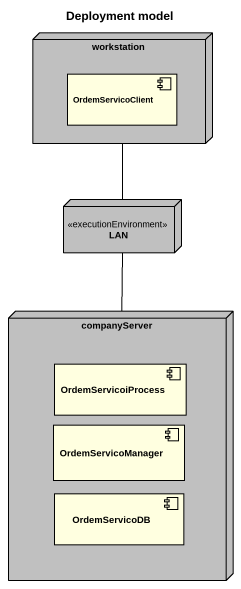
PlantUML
@startuml
title Deployment model
node workstation #C0C0C0 {
  component OrdemServicoClient #FFFFE0
}
node LAN <<executionEnvironment>> #C0C0C0
node companyServer #C0C0C0 {
  component OrdemServicoiProcess #FFFFE0
  component OrdemServicoManager #FFFFE0
  component OrdemServicoDB #FFFFE0
}
workstation -- LAN
LAN -- companyServer
@enduml
